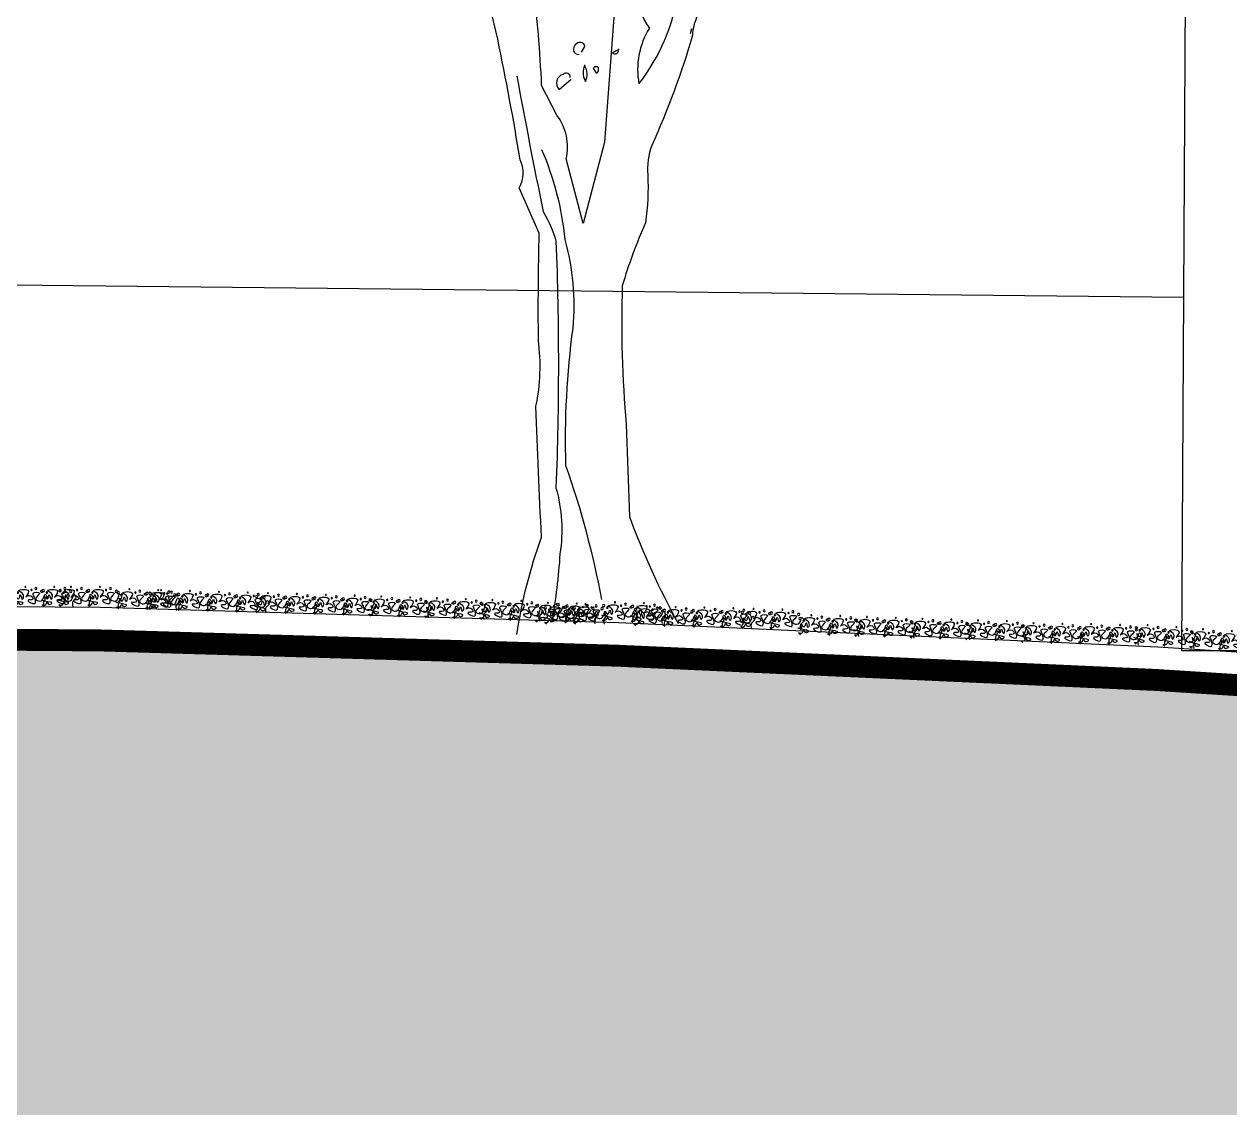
# Model space of a CAD drawing. Header units: metres. Extents: x 2394 to 3264, y 364 to 634.
# Drawn here: x 2716.48 to 2721.98, y 403.38 to 408.36 of the extents above; entities that cross this region are included whole.
import ezdxf

# ---------------------------------------------------------------- set-up
doc = ezdxf.new("R2010")
doc.units = ezdxf.units.M
doc.header["$LTSCALE"] = 5
doc.header["$MEASUREMENT"] = 0
for name, color, linetype in [('PENA 01', 1, 'Continuous'), ('PENA 02', 2, 'Continuous'), ('PENA 06', 6, 'Continuous'), ('VEG_PLANTAS', 94, 'Continuous')]:
    doc.layers.add(name, color=color, linetype=linetype)

# ---------------------------------------------------------------- blocks, each defined once
blk = doc.blocks.new('cacho6')
for centre, radius in [((-0.416, 0.242), 0.0184), ((-0.325, 0.284), 0.0156), ((-0.255, 0.26), 0.0104), ((-0.159, 0.31), 0.0082), ((-0.042, 0.222), 0.0116), ((0.015, 0.253), 0.0183), ((0.128, 0.284), 0.0156), ((0.198, 0.26), 0.0104), ((0.294, 0.31), 0.0082), ((0.411, 0.222), 0.0116), ((0.468, 0.253), 0.0183)]:
    blk.add_circle(centre, radius)
blk.add_arc((0.037, 0.242), 0.0184, 202.9972, 106.9767)
for points, knots in [([(0, 0), (0.017, 0.013), (0.049, 0.039), (-0.035, 0.009), (-0.042, 0.095), (-0.062, 0.018), (-0.176, 0.073), (-0.041, 0.071), (0.078, 0.117), (-0.049, 0.078), (0.027, 0.214), (-0.067, 0.068), (-0.076, 0.255), (-0.104, 0.071), (-0.161, 0.215), (0.042, 0.257), (-0.297, 0.304), (-0.126, 0.113), (-0.228, 0.21), (-0.321, 0.094), (-0.129, 0.122), (-0.35, -0.005), (-0.31, 0.142), (-0.253, 0.23), (-0.453, 0.23), (-0.272, 0.128), (-0.406, 0.065), (-0.448, 0.13), (-0.463, 0.218), (-0.522, 0.133), (-0.428, 0.091), (-0.444, 0.031), (-0.453, 0)], [0.011965, 0.011965, 0.011965, 0.011965, 0.082609, 0.169559, 0.243044, 0.299408, 0.400394, 0.594709, 0.690458, 0.785628, 0.89158, 1.001823, 1.123848, 1.25156, 1.356811, 1.528141, 1.7837, 1.951889, 2.05249, 2.190104, 2.318207, 2.51551, 2.701394, 2.792269, 2.948062, 3.123129, 3.249217, 3.402204, 3.477691, 3.56163, 3.701911, 3.843182, 3.843182, 3.843182, 3.843182]), ([(0.453, 0), (0.47, 0.013), (0.502, 0.039), (0.418, 0.009), (0.411, 0.095), (0.391, 0.018), (0.277, 0.073), (0.413, 0.071), (0.532, 0.117), (0.404, 0.078), (0.48, 0.214), (0.386, 0.068), (0.377, 0.255), (0.349, 0.071), (0.292, 0.215), (0.495, 0.257), (0.156, 0.304), (0.328, 0.113), (0.225, 0.21), (0.132, 0.094), (0.324, 0.122), (0.103, -0.005), (0.143, 0.142), (0.2, 0.23), (0, 0.23), (0.181, 0.128), (0.048, 0.065), (0.005, 0.13), (-0.01, 0.218), (-0.05, 0.16), (-0.042, 0.136), (-0.037, 0.128)], [0.011965, 0.011965, 0.011965, 0.011965, 0.082609, 0.169559, 0.243044, 0.299408, 0.400394, 0.594709, 0.690458, 0.785628, 0.89158, 1.001823, 1.123848, 1.25156, 1.356811, 1.528141, 1.7837, 1.951889, 2.05249, 2.190104, 2.318207, 2.51551, 2.701394, 2.792269, 2.948062, 3.123129, 3.249217, 3.402204, 3.477691, 3.56163, 3.606746, 3.606746, 3.606746, 3.606746]), ([(-0.001, 0.089), (0.001, 0.088), (0.014, 0.07), (0.012, 0.047), (0.007, 0.026)], [3.6908032, 3.6908032, 3.6908032, 3.6908032, 3.701911, 3.8032539, 3.8032539, 3.8032539, 3.8032539])]:
    blk.add_open_spline(points, degree=3, knots=knots)
blk = doc.blocks.new('Arb35')
for points in [[(0.17, 116), (-1.65, 91.41), (-5.75, 75.92), (-8.94, 88.22, 0.219635), (-10.76, 96.57), (-13.64, 102.18, 0.021927), (-15.31, 121.61, -0.158203)], [(40.24, 167.15), (35.08, 159.86, -0.103516), (30.98, 158.04, -0.263885), (34.93, 164.87, 0.184021), (36.9, 171.25, -0.641693), (36.45, 173.07, 0.359894), (34.02, 170.79, -0.041519), (21.12, 163.05, 0.142288), (12.16, 152.88, -0.330444), (11.25, 147.57, -0.018387), (6.24, 125.86, 0.308121), (4.87, 119.64, 0.186462), (6.85, 113.11, 0.184647), (4.87, 102.49, 0.124985), (12.46, 120.25, -0.090317), (14.74, 130.42, -0.081436), (23.55, 147.27, 0.012741), (32.35, 156.53), (32.5, 156.68)], [(60.73, 158.19, 0.087677), (45.1, 152.12, 0.246613), (41.61, 150.91, -0.059418), (33.72, 144.69, 0.132263), (24.91, 132.54, 0.073013), (15.96, 115.39, 0.098373), (15.04, 111.75, -0.036575), (7.3, 90.8, 0.099014), (6.54, 85.18, -0.049866), (6.09, 76.07, 0.029373), (1.69, 64.08, 0.029037), (2.45, 37.67), (3.05, 20.22, 0.03653), (12.31, -0.13)], [(-18.35, -2.25, -0.050018), (-13.64, 16.27, -0.006073), (-14.71, 41.16, 0.083801), (-14.25, 53.76, -0.007568), (-14.1, 74.1), (-17.89, 82.75, 0.257843), (-17.74, 88.07, 0.011612), (-21.99, 110.99), (-24.73, 122.68)], [(-6.05, 108.56), (-5.45, 109.62, 0.4142), (-6.21, 110.38, 0.475433), (-7.57, 108.86, 0.355026), (-6.51, 108.1)], [(0.93, 109.01), (-0.13, 108.41, 0.831802), (0.93, 109.01), (1.08, 109.17), (0.93, 109.01)], [(-5.45, 105.98, 0.222214), (-5.45, 103.25), (-5.3, 102.94, 0.249405), (-5.45, 105.98), (-5.45, 106.13)], [(-3.17, 104.46), (-3.78, 105.52, -0.489075), (-2.87, 105.67), (-2.87, 104.92), (-3.17, 104.46)], [(-18.35, 104, 0.005661), (-13.34, 78.2, -0.062256), (-10.91, 72.58, -0.019409), (-10.91, 25.68, -0.107346), (-10.15, 13.08, -0.024567), (-11.67, 0.18)], [(-8.18, 103.7, 0.680847), (-9.55, 104.31, 0.580322), (-10.3, 101.42), (-8.03, 103.4)], [(-13.64, 90.04, -0.076859), (-9.24, 72.89, -0.093506), (-7.72, 56.04, 0.040573), (-9.09, 29.93, -0.038879), (-2.26, 4.43)]]:
    blk.add_lwpolyline(points, format="xyb")
blk.add_lwpolyline([(14.89, 112.96), (14.59, 112.05)])
blk = doc.blocks.new('A$C47D9326B')
for p, q in [((-0.4146, 9.6136), (-0.4266, 9.6104)), ((-0.4266, 9.6104), (-0.2972, 9.1274)), ((-0.4146, 9.6136), (-0.3458, 9.6308)), ((-0.4146, 9.6136), (-0.2852, 9.1307)), ((-0.3458, 9.6308), (-0.2749, 9.6281)), ((-0.2749, 9.6281), (-0.2076, 9.6058)), ((-0.2076, 9.6058), (-0.1491, 9.5656)), ((-0.1491, 9.5656), (-0.1042, 9.5107)), ((-0.314, 9.4577), (-0.2985, 9.4696)), ((-0.2985, 9.4696), (-0.2804, 9.4771)), ((-0.2862, 9.4654), (-0.2852, 9.4678)), ((-0.2852, 9.4678), (-0.2836, 9.4699)), ((-0.2836, 9.4699), (-0.2816, 9.4715)), ((-0.2816, 9.4715), (-0.2792, 9.4725)), ((-0.2804, 9.4771), (-0.261, 9.4796)), ((-0.2792, 9.4725), (-0.2766, 9.4728)), ((-0.2766, 9.4728), (-0.274, 9.4725)), ((-0.274, 9.4725), (-0.2716, 9.4715)), ((-0.2716, 9.4715), (-0.2695, 9.4699)), ((-0.2695, 9.4699), (-0.2679, 9.4678)), ((-0.2679, 9.4678), (-0.2669, 9.4654)), ((-0.261, 9.4796), (-0.2416, 9.4771)), ((-0.2416, 9.4771), (-0.2235, 9.4696)), ((-0.2235, 9.4696), (-0.208, 9.4577)), ((-0.1042, 9.5107), (-0.0764, 9.4454)), ((-0.336, 9.4046), (-0.3334, 9.424)), ((-0.3334, 9.424), (-0.3259, 9.4421)), ((-0.3259, 9.4421), (-0.314, 9.4577)), ((-0.2866, 9.4628), (-0.2862, 9.4654)), ((-0.2862, 9.4602), (-0.2866, 9.4628)), ((-0.2852, 9.4578), (-0.2862, 9.4602)), ((-0.2836, 9.4557), (-0.2852, 9.4578)), ((-0.2816, 9.4541), (-0.2836, 9.4557)), ((-0.2792, 9.4531), (-0.2816, 9.4541)), ((-0.2766, 9.4528), (-0.2792, 9.4531)), ((-0.274, 9.4531), (-0.2766, 9.4528)), ((-0.2716, 9.4541), (-0.274, 9.4531)), ((-0.2695, 9.4557), (-0.2716, 9.4541)), ((-0.2679, 9.4578), (-0.2695, 9.4557)), ((-0.2669, 9.4602), (-0.2679, 9.4578)), ((-0.2669, 9.4654), (-0.2666, 9.4628)), ((-0.2666, 9.4628), (-0.2669, 9.4602)), ((-0.2128, 9.4202), (-0.2125, 9.4228)), ((-0.2125, 9.4176), (-0.2128, 9.4202)), ((-0.2125, 9.4228), (-0.2115, 9.4252)), ((-0.2115, 9.4152), (-0.2125, 9.4176)), ((-0.2115, 9.4252), (-0.2099, 9.4273)), ((-0.2099, 9.4132), (-0.2115, 9.4152)), ((-0.2099, 9.4273), (-0.2078, 9.4289)), ((-0.2078, 9.4116), (-0.2099, 9.4132)), ((-0.208, 9.4577), (-0.196, 9.4421)), ((-0.2078, 9.4289), (-0.2054, 9.4299)), ((-0.2054, 9.4106), (-0.2078, 9.4116)), ((-0.2054, 9.4299), (-0.2028, 9.4302)), ((-0.2028, 9.4302), (-0.2002, 9.4299)), ((-0.2002, 9.4299), (-0.1978, 9.4289)), ((-0.1978, 9.4116), (-0.2002, 9.4106)), ((-0.1978, 9.4289), (-0.1958, 9.4273)), ((-0.1958, 9.4132), (-0.1978, 9.4116)), ((-0.196, 9.4421), (-0.1885, 9.424)), ((-0.1958, 9.4273), (-0.1942, 9.4252)), ((-0.1942, 9.4152), (-0.1958, 9.4132)), ((-0.1942, 9.4252), (-0.1932, 9.4228)), ((-0.1932, 9.4176), (-0.1942, 9.4152)), ((-0.1932, 9.4228), (-0.1928, 9.4202)), ((-0.1928, 9.4202), (-0.1932, 9.4176)), ((-0.1885, 9.424), (-0.186, 9.4046)), ((-0.0764, 9.4454), (-0.0679, 9.375)), ((-0.3334, 9.3852), (-0.336, 9.4046)), ((-0.3259, 9.3671), (-0.3334, 9.3852)), ((-0.3292, 9.3891), (-0.3288, 9.3916)), ((-0.3288, 9.3865), (-0.3292, 9.3891)), ((-0.3288, 9.3916), (-0.3278, 9.3941)), ((-0.3278, 9.3841), (-0.3288, 9.3865)), ((-0.3278, 9.3941), (-0.3262, 9.3961)), ((-0.3262, 9.382), (-0.3278, 9.3841)), ((-0.3262, 9.3961), (-0.3242, 9.3977)), ((-0.3242, 9.3804), (-0.3262, 9.382)), ((-0.314, 9.3516), (-0.3259, 9.3671)), ((-0.3242, 9.3977), (-0.3217, 9.3987)), ((-0.3217, 9.3794), (-0.3242, 9.3804)), ((-0.3217, 9.3987), (-0.3192, 9.3991)), ((-0.3192, 9.3791), (-0.3217, 9.3794)), ((-0.3192, 9.3991), (-0.3166, 9.3987)), ((-0.3166, 9.3794), (-0.3192, 9.3791)), ((-0.3166, 9.3987), (-0.3142, 9.3977)), ((-0.3142, 9.3804), (-0.3166, 9.3794)), ((-0.3142, 9.3977), (-0.3121, 9.3961)), ((-0.3121, 9.382), (-0.3142, 9.3804)), ((-0.3121, 9.3961), (-0.3105, 9.3941)), ((-0.3105, 9.3841), (-0.3121, 9.382)), ((-0.3105, 9.3941), (-0.3095, 9.3916)), ((-0.3095, 9.3865), (-0.3105, 9.3841)), ((-0.3095, 9.3916), (-0.3092, 9.3891)), ((-0.3092, 9.3891), (-0.3095, 9.3865)), ((-0.2545, 9.3572), (-0.2295, 9.3572)), ((-0.2545, 9.3572), (-0.2545, 9.3505)), ((-0.2295, 9.3572), (-0.2295, 9.3372)), ((-0.196, 9.3671), (-0.208, 9.3516)), ((-0.2028, 9.4102), (-0.2054, 9.4106)), ((-0.2002, 9.4106), (-0.2028, 9.4102)), ((-0.1885, 9.3852), (-0.196, 9.3671)), ((-0.186, 9.4046), (-0.1885, 9.3852)), ((-0.0679, 9.375), (-0.0793, 9.305)), ((-0.2985, 9.3397), (-0.314, 9.3516)), ((-0.2804, 9.3322), (-0.2985, 9.3397)), ((-0.261, 9.3296), (-0.2804, 9.3322)), ((-0.2545, 9.3305), (-0.261, 9.3296)), ((-0.2554, 9.3465), (-0.2551, 9.3491)), ((-0.2551, 9.3439), (-0.2554, 9.3465)), ((-0.2551, 9.3491), (-0.2545, 9.3505)), ((-0.2545, 9.3425), (-0.2551, 9.3439)), ((-0.2545, 9.3505), (-0.2545, 9.3425)), ((-0.2545, 9.3425), (-0.2545, 9.3305)), ((-0.2545, 9.3305), (-0.2545, 9.1395)), ((-0.2235, 9.3397), (-0.2295, 9.3372)), ((-0.2295, 9.3372), (-0.2295, 9.1466)), ((-0.208, 9.3516), (-0.2235, 9.3397)), ((-0.0793, 9.305), (-0.1098, 9.241)), ((-0.1098, 9.241), (-0.1569, 9.188)), ((-0.2545, 9.1395), (-0.2852, 9.1307)), ((-0.2545, 9.1395), (-0.2553, 9.092)), ((-0.2303, 9.092), (-0.2303, 9.1484)), ((-0.2303, 9.1484), (-0.2162, 9.1484)), ((-0.2295, 9.1466), (-0.2303, 9.1484)), ((-0.217, 9.1502), (-0.2295, 9.1466)), ((-0.1569, 9.188), (-0.217, 9.1502)), ((-0.2162, 9.0778), (-0.2162, 9.1484)), ((-0.2852, 9.1307), (-0.2972, 9.1274)), ((-0.2868, 9.0778), (-0.2868, 9.092)), ((-0.2868, 9.092), (-0.2479, 9.092)), ((-0.2479, 9.092), (-0.2303, 9.092)), ((-0.2162, 9.0867), (-0.2162, 9.0778)), ((-0.2868, 9.0778), (-0.2162, 9.0778)), ((-0.2162, 9.0778), (-0.1634, 9.0778)), ((-0.1142, 9.0778), (-0.1634, 9.0778)), ((-0.1, 9.0778), (-0.1142, 9.0778)), ((-0.15, 0), (-0.1, 9)), ((-0.1, 9), (0.1, 9)), ((0.1, 9), (0.15, 0)), ((-0.15, 0), (0.15, 0))]:
    blk.add_line(p, q)
blk.add_lwpolyline([(-0.2244, 9.0778), (-0.1, 9.0778), (-0.1003, 8.95), (-0.2244, 8.95)], close=True)

msp = doc.modelspace()

# ---------------------------------------------------------------- hatches: boundary and pattern name
at = {"layer": 'PENA 01', "ltscale": 1.5}
h = msp.add_hatch(dxfattribs=at)
h.set_pattern_fill('EARTH', color=256, scale=0.75, angle=45, style=0, double=1)
h.set_pattern_definition([(45, (2687.32658, 403.3835), (3e-17, 0.26516504), [0.1875, -0.1875]), (45, (2687.27686, 403.43323), (3e-17, 0.26516504), [0.1875, -0.1875]), (45, (2687.22714, 403.48295), (3e-17, 0.26516504), [0.1875, -0.1875]), (135, (2687.22714, 403.5161), (-0.26516504, 6e-17), [0.1875, -0.1875]), (135, (2687.27686, 403.56581), (-0.26516504, 6e-17), [0.1875, -0.1875]), (135, (2687.32658, 403.61553), (-0.26516504, 6e-17), [0.1875, -0.1875])])
h.paths.add_polyline_path([(2745.9997, 405.1243), (2743.7597, 405.1243), (2743.7597, 404.8243), (2723.4597, 404.8243), (2723.4597, 405.2536), (2721.643, 405.3694), (2719.1842, 405.4801), (2716.8233, 405.5499), (2713.6597, 405.5732), (2713.6597, 405.2543), (2693.3597, 405.2543), (2693.3597, 405.5743), (2687.3266, 405.5743), (2687.3266, 403.3835), (2745.9997, 403.3835)])

# ---------------------------------------------------------------- linework, layer by layer
msp.add_lwpolyline([(2721.7687, 407.1163), (2715.2548, 407.1834)], dxfattribs=at)
at = {"layer": 'PENA 02', "ltscale": 1.5, "const_width": 0.1}
msp.add_lwpolyline([(2745.9997, 405.1243), (2743.7597, 405.1243), (2743.7597, 404.8243), (2723.4597, 404.8243), (2723.4597, 405.2536), (2721.643, 405.3694), (2719.1842, 405.4801), (2716.8233, 405.5499), (2713.6597, 405.5732), (2713.6597, 405.2543), (2693.3597, 405.2543), (2693.3597, 405.5743), (2687.3266, 405.5743)], dxfattribs=at)
at = {"layer": 'PENA 06', "ltscale": 1.5}
msp.add_lwpolyline([(2745.9997, 405.2743), (2743.6097, 405.2743), (2743.6097, 404.9743), (2723.6097, 404.9743), (2723.6097, 405.3943), (2721.6512, 405.5191), (2719.1898, 405.63), (2716.8261, 405.6999), (2713.5097, 405.7243), (2713.5097, 405.4043), (2693.5097, 405.4043), (2693.5097, 405.7243), (2687.3266, 405.7243)], dxfattribs=at)

# ---------------------------------------------------------------- block references
at = {"layer": 'PENA 01', "xscale": -1}
msp.add_blockref('A$C47D9326B', (2721.9097, 405.5027), dxfattribs=at)
at = {"layer": 'VEG_PLANTAS', "ltscale": 1.5, "xscale": 0.024, "yscale": 0.024, "zscale": 0.024}
msp.add_blockref('Arb35', (2719.1662, 405.631), dxfattribs=at)
at = {"layer": 'VEG_PLANTAS', "xscale": -0.2913324155519772, "yscale": 0.2913324155519772, "zscale": 0.2913324155519772}
for p in [(2716.5681, 405.7038), (2716.7763, 405.7038), (2718.9928, 405.6245)]:
    msp.add_blockref('cacho6', p, dxfattribs=at)
at = {"layer": 'VEG_PLANTAS', "xscale": -0.2913324155519771, "yscale": 0.2913324155519771, "zscale": 0.2913324155519772}
for p, rotation in [((2717.0403, 405.6908), 358.3798940658809), ((2717.1848, 405.6867), 358.3798940658809), ((2717.4487, 405.6792), 358.3798940658809), ((2717.6727, 405.6729), 358.3798940658809), ((2717.9366, 405.6654), 358.3798940658809), ((2718.1901, 405.6574), 358.3798940658809), ((2718.4436, 405.6494), 358.3798940658809), ((2718.6971, 405.6414), 358.3798940658809), ((2718.9505, 405.6293), 358.3798940658809), ((2719.2568, 405.6311), 358.3798940658809), ((2719.4013, 405.6132), 358.3798940658809), ((2719.6652, 405.6077), 358.3798940658809), ((2719.8892, 405.6013), 358.3798940658809), ((2720.1531, 405.5723), 358.3798940658809), ((2720.4066, 405.5643), 358.3798940658809), ((2720.6602, 405.5563), 358.3798940658809), ((2720.9137, 405.5483), 358.3798940658809), ((2721.1671, 405.5362), 358.3798940658809), ((2721.4303, 405.5313), 358.3798940658809), ((2721.6838, 405.5233), 356.0044800069796), ((2721.9367, 405.5048), 356.0044800069796)]:
    msp.add_blockref('cacho6', p, dxfattribs=dict(at, rotation=rotation))

doc.saveas('drawing.dxf')
